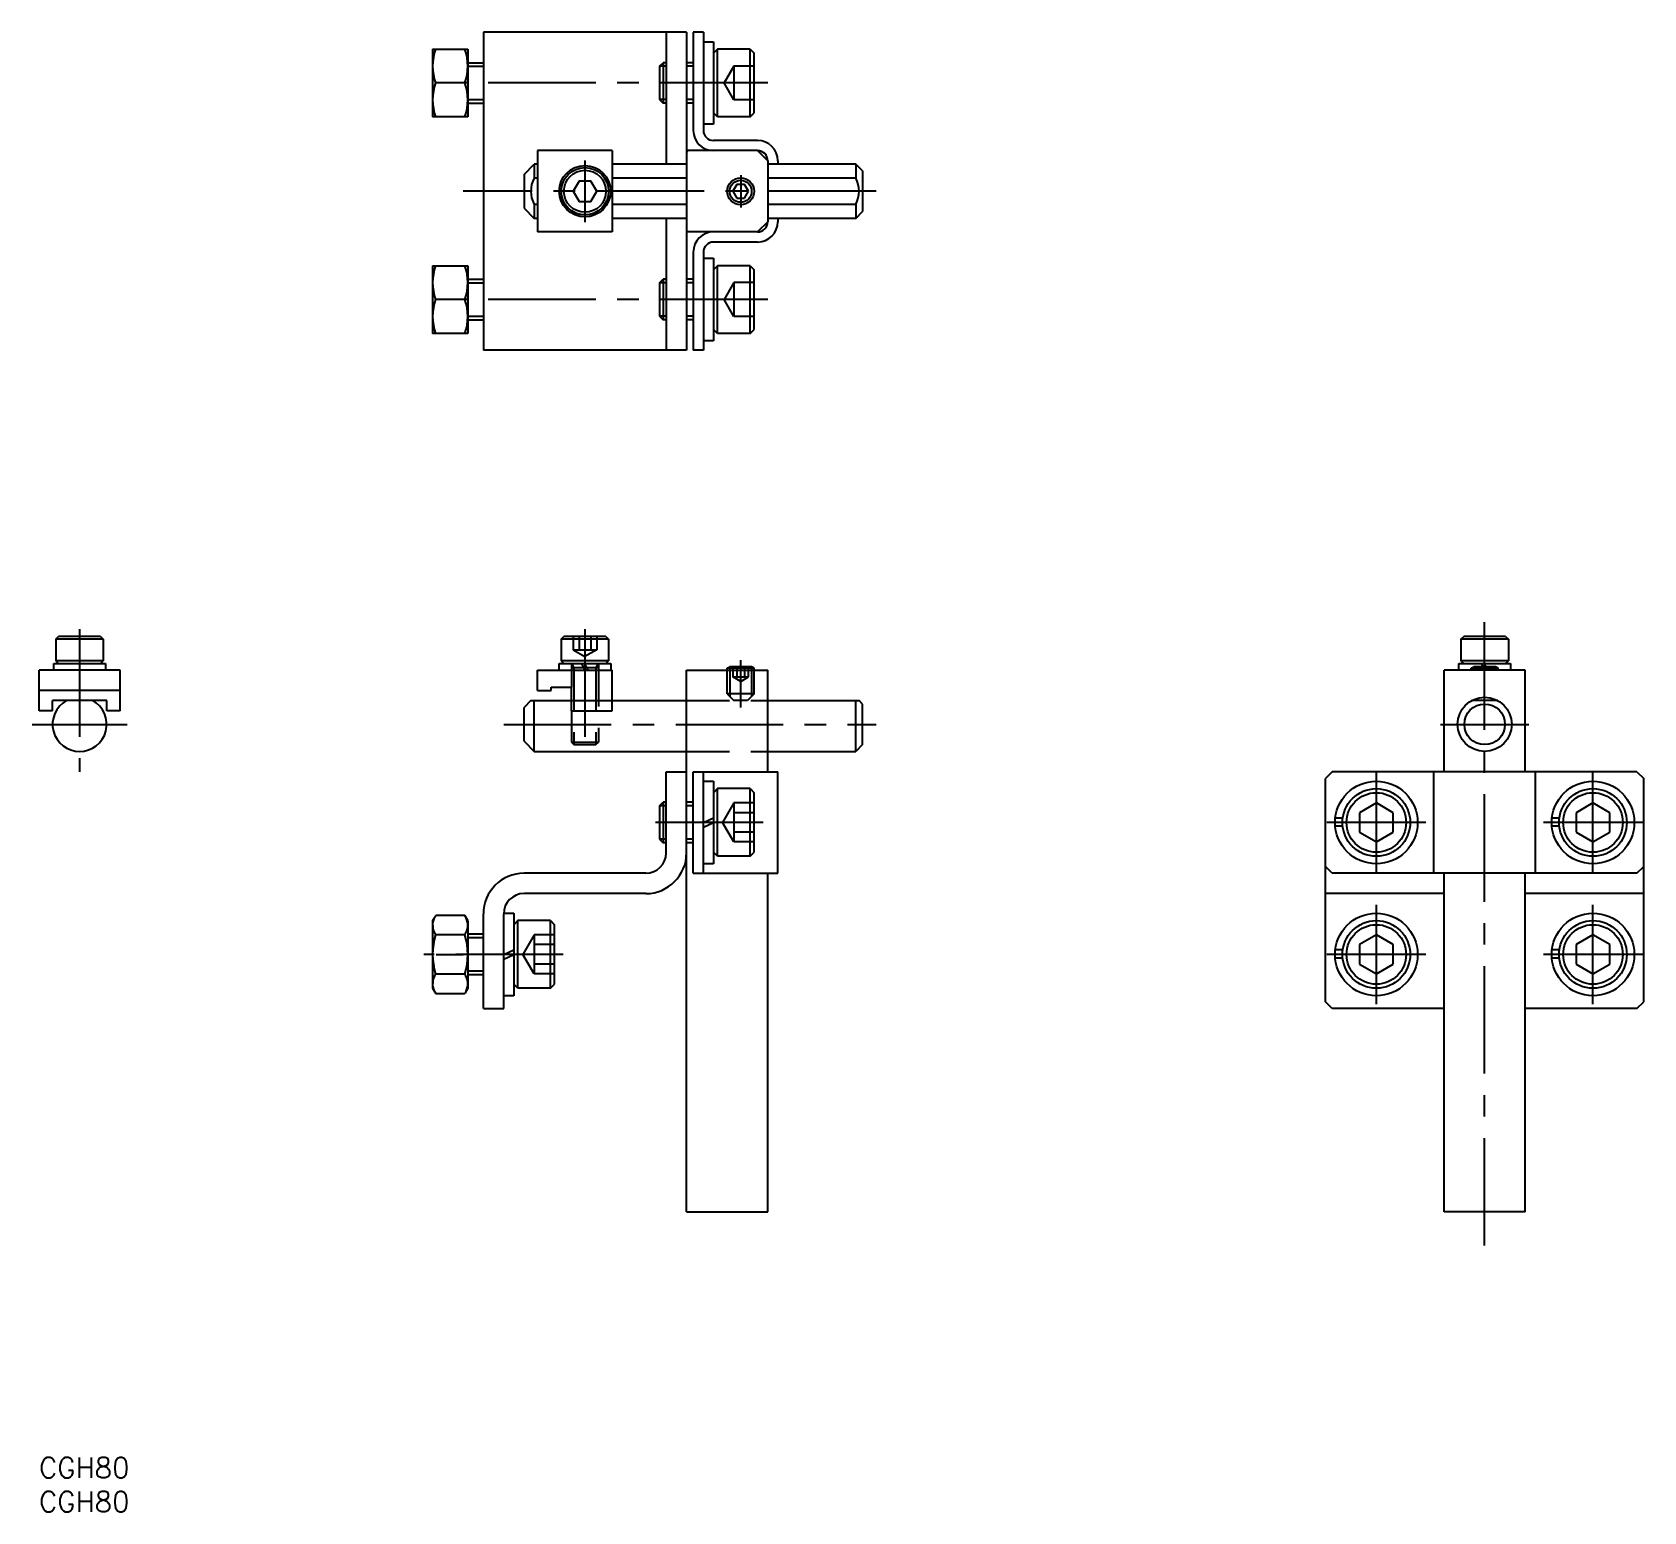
# Model space of a CAD drawing. Extents: x -1 to 237, y -8 to 211.
import ezdxf

# ---------------------------------------------------------------- set-up
doc = ezdxf.new("R2010")
doc.units = 0
doc.header["$LTSCALE"] = 0.5
doc.linetypes.add('CENTER', pattern=[50.8, 31.75, -6.35, 6.35, -6.35])
doc.linetypes.add('DASHED', pattern=[19.05, 12.7, -6.35])
doc.layers.get('0').update_dxf_attribs({"linetype": 'CONTINUOUS'})
doc.layers.add('CENTER', color=1, linetype='CENTER')
doc.styles.get("Standard").update_dxf_attribs({"font": 'txt.shx', "height": 3, "bigfont": 'bigfont.shx'})

# ---------------------------------------------------------------- blocks, each defined once
blk = doc.blocks.new('*U72')
at = {"color": 7, "linetype": 'CONTINUOUS'}
blk.add_text('CGH80', height=3, dxfattribs=at).set_placement((0, -3))
blk = doc.blocks.new('*U73')
at = {"color": 7, "linetype": 'CONTINUOUS'}
blk.add_text('CGH80', height=3, dxfattribs=at).set_placement((0, -8))

msp = doc.modelspace()

# ---------------------------------------------------------------- linework, layer by layer
at = {"color": 7, "linetype": 'CONTINUOUS'}
for p, q in [((95.64, 210.6), (65.64, 210.6)), ((65.64, 210.6), (65.64, 163.6)), ((92.64, 210.6), (92.64, 191.1)), ((95.64, 210.6), (95.64, 192.9)), ((98.14, 210.6), (96.64, 210.6)), ((96.64, 210.6), (96.64, 196.1)), ((98.14, 210.6), (98.14, 196.1)), ((58.14, 208.1), (58.14, 198.1)), ((58.14, 208.1), (63.34, 208.1)), ((63.34, 208.1), (63.34, 198.1)), ((98.14, 209.2), (99.64, 209.2)), ((99.64, 209.2), (99.64, 197)), ((100.24, 208.1), (99.64, 207.5)), ((100.24, 198.1), (100.24, 208.1)), ((105.04, 208.1), (100.24, 208.1)), ((105.04, 198.1), (105.04, 208.1)), ((105.04, 208.1), (105.64, 207.5)), ((105.64, 198.7), (105.64, 207.5)), ((63.34, 206.1), (65.64, 206.1)), ((91.64, 205.56), (92.18, 206.1)), ((91.64, 205.56), (91.64, 200.64)), ((92.18, 206.1), (92.18, 200.1)), ((92.64, 206.1), (92.18, 206.1)), ((96.64, 206.1), (95.64, 206.1)), ((62.89, 203.1), (58.59, 203.1)), ((63.34, 200.1), (65.64, 200.1)), ((91.64, 200.64), (92.18, 200.1)), ((92.64, 200.1), (92.18, 200.1)), ((96.64, 200.1), (95.64, 200.1)), ((63.34, 198.1), (58.14, 198.1)), ((100.24, 198.1), (99.64, 198.7)), ((105.04, 198.1), (100.24, 198.1)), ((105.04, 198.1), (105.64, 198.7)), ((99.64, 197), (98.14, 197)), ((84.64, 193.1), (73.64, 193.1)), ((73.64, 193.1), (73.64, 181.1)), ((84.64, 193.1), (84.64, 181.1)), ((95.64, 192.9), (95.84, 193.1)), ((95.64, 192.9), (95.64, 181.3)), ((106.14, 193.1), (95.84, 193.1)), ((106.14, 194.6), (99.64, 194.6)), ((107.64, 191.6), (106.14, 193.1)), ((71.64, 189.6), (73.14, 191.1)), ((73.14, 191.1), (73.14, 189.04)), ((73.64, 191.1), (73.14, 191.1)), ((95.64, 191.1), (84.64, 191.1)), ((107.64, 191.6), (107.64, 182.6)), ((120.64, 191.1), (107.64, 191.1)), ((109.14, 191.6), (109.14, 191.1)), ((121.64, 190.1), (120.64, 191.1)), ((120.64, 191.1), (120.64, 189.04)), ((71.64, 189.6), (71.64, 184.6)), ((73.64, 189.04), (73.14, 189.04)), ((79.77, 188.6), (78.91, 187.1)), ((81.51, 188.6), (79.77, 188.6)), ((82.37, 187.1), (81.51, 188.6)), ((95.64, 189.04), (84.64, 189.04)), ((103.06, 188.1), (102.49, 187.1)), ((104.22, 188.1), (103.06, 188.1)), ((104.79, 187.1), (104.22, 188.1)), ((120.64, 189.04), (107.64, 189.04)), ((121.64, 190.1), (121.64, 184.1)), ((78.91, 187.1), (79.77, 185.6)), ((81.51, 185.6), (82.37, 187.1)), ((102.49, 187.1), (103.06, 186.1)), ((103.06, 186.1), (104.22, 186.1)), ((104.22, 186.1), (104.79, 187.1)), ((71.64, 184.6), (73.14, 183.1)), ((73.64, 185.16), (73.14, 185.16)), ((73.14, 185.16), (73.14, 183.1)), ((79.77, 185.6), (81.51, 185.6)), ((95.64, 185.16), (84.64, 185.16)), ((120.64, 185.16), (107.64, 185.16)), ((120.64, 185.16), (120.64, 183.1)), ((120.64, 183.1), (121.64, 184.1)), ((73.64, 183.1), (73.14, 183.1)), ((84.64, 181.1), (73.64, 181.1)), ((95.64, 183.1), (84.64, 183.1)), ((92.64, 183.1), (92.64, 163.6)), ((95.84, 181.1), (95.64, 181.3)), ((95.64, 181.3), (95.64, 163.6)), ((106.14, 181.1), (95.84, 181.1)), ((107.64, 182.6), (106.14, 181.1)), ((120.64, 183.1), (107.64, 183.1)), ((109.14, 183.1), (109.14, 182.6)), ((106.14, 179.6), (99.64, 179.6)), ((96.64, 178.1), (96.64, 163.6)), ((98.14, 178.1), (98.14, 163.6)), ((98.14, 177.2), (99.64, 177.2)), ((99.64, 177.2), (99.64, 165)), ((58.14, 176.1), (58.14, 166.1)), ((58.14, 176.1), (63.34, 176.1)), ((63.34, 176.1), (63.34, 166.1)), ((63.34, 174.1), (65.64, 174.1)), ((91.64, 173.56), (92.18, 174.1)), ((92.18, 174.1), (92.18, 168.1)), ((92.64, 174.1), (92.18, 174.1)), ((96.64, 174.1), (95.64, 174.1)), ((100.24, 176.1), (99.64, 175.5)), ((100.24, 166.1), (100.24, 176.1)), ((105.04, 176.1), (100.24, 176.1)), ((105.04, 166.1), (105.04, 176.1)), ((105.04, 176.1), (105.64, 175.5)), ((105.64, 166.7), (105.64, 175.5)), ((91.64, 173.56), (91.64, 168.64)), ((62.89, 171.1), (58.59, 171.1)), ((63.34, 168.1), (65.64, 168.1)), ((91.64, 168.64), (92.18, 168.1)), ((92.64, 168.1), (92.18, 168.1)), ((96.64, 168.1), (95.64, 168.1)), ((100.24, 166.1), (99.64, 166.7)), ((105.04, 166.1), (105.64, 166.7)), ((63.34, 166.1), (58.14, 166.1)), ((99.64, 165), (98.14, 165)), ((105.04, 166.1), (100.24, 166.1)), ((95.64, 163.6), (65.64, 163.6)), ((98.14, 163.6), (96.64, 163.6)), ((2.5, 120.94), (2.9, 121.34)), ((9.5, 120.94), (2.5, 120.94)), ((2.5, 120.94), (2.5, 117.74)), ((9.1, 121.34), (2.9, 121.34)), ((9.1, 121.34), (9.5, 120.94)), ((9.5, 120.94), (9.5, 117.74)), ((77.14, 120.94), (77.54, 121.34)), ((84.14, 120.94), (77.14, 120.94)), ((77.14, 120.94), (77.14, 117.74)), ((83.74, 121.34), (77.54, 121.34)), ((83.74, 121.34), (84.14, 120.94)), ((84.14, 120.94), (84.14, 117.74)), ((210.03, 120.94), (210.43, 121.34)), ((217.03, 120.94), (210.03, 120.94)), ((210.03, 120.94), (210.03, 117.74)), ((216.63, 121.34), (210.43, 121.34)), ((216.63, 121.34), (217.03, 120.94)), ((217.03, 120.94), (217.03, 117.74)), ((2.2, 117.34), (9.8, 117.34)), ((2.2, 116.34), (2.2, 117.34)), ((9.5, 117.74), (2.5, 117.74)), ((2.5, 117.74), (2.9, 117.34)), ((9.1, 117.34), (9.5, 117.74)), ((9.8, 117.34), (9.8, 116.34)), ((76.84, 117.34), (84.44, 117.34)), ((76.84, 116.34), (76.84, 117.34)), ((84.14, 117.74), (77.14, 117.74)), ((77.14, 117.74), (77.54, 117.34)), ((80.64, 116.34), (80.17, 117.34)), ((81.11, 116.34), (80.64, 117.34)), ((83.74, 117.34), (84.14, 117.74)), ((84.44, 117.34), (84.44, 116.34)), ((101.64, 116.62), (102.02, 116.84)), ((105.26, 116.84), (102.02, 116.84)), ((105.64, 116.62), (105.26, 116.84)), ((209.73, 117.34), (217.33, 117.34)), ((209.73, 116.34), (209.73, 117.34)), ((217.03, 117.74), (210.03, 117.74)), ((210.03, 117.74), (210.43, 117.34)), ((211.53, 116.62), (211.91, 116.84)), ((215.15, 116.84), (211.91, 116.84)), ((213.3, 116.84), (213.06, 117.34)), ((213.76, 116.84), (213.53, 117.34)), ((215.53, 116.62), (215.15, 116.84)), ((216.63, 117.34), (217.03, 117.74)), ((217.33, 117.34), (217.33, 116.34)), ((0, 110.34), (0, 116.34)), ((12, 116.34), (0, 116.34)), ((9.8, 116.34), (2.2, 116.34)), ((12, 110.34), (12, 116.34)), ((73.64, 116.34), (84.64, 116.34)), ((73.64, 113.34), (73.64, 116.34)), ((84.64, 110.34), (84.64, 116.34)), ((95.64, 116.34), (107.64, 116.34)), ((95.64, 36.34), (95.64, 116.34)), ((101.64, 116.34), (101.64, 116.62)), ((105.64, 116.62), (101.64, 116.62)), ((105.64, 116.34), (105.64, 116.62)), ((107.64, 101.34), (107.64, 116.34)), ((207.53, 101.34), (207.53, 116.34)), ((219.53, 116.34), (207.53, 116.34)), ((215.53, 116.62), (211.53, 116.62)), ((211.53, 116.34), (211.53, 116.62)), ((215.53, 116.34), (215.53, 116.62)), ((219.53, 101.34), (219.53, 116.34)), ((12, 113.34), (0, 113.34)), ((73.64, 113.34), (75.64, 113.34)), ((75.64, 113.34), (75.64, 113.84)), ((75.64, 113.84), (78.64, 113.84)), ((78.64, 110.34), (78.64, 113.84)), ((212.24, 112.13), (212.53, 111.84)), ((214.82, 112.13), (214.53, 111.84)), ((2, 110.34), (0, 110.34)), ((2, 110.34), (2, 111.84)), ((10, 111.84), (2, 111.84)), ((7.94, 111.84), (4.06, 111.84)), ((10, 110.34), (10, 111.84)), ((12, 110.34), (10, 110.34)), ((72.64, 111.84), (71.64, 110.84)), ((71.64, 105.84), (71.64, 110.84)), ((72.64, 111.84), (78.64, 111.84)), ((73.14, 104.34), (73.14, 111.84)), ((78.64, 110.34), (84.64, 110.34)), ((84.64, 111.84), (95.64, 111.84)), ((107.64, 111.84), (121.14, 111.84)), ((120.64, 104.34), (120.64, 111.84)), ((121.64, 111.34), (121.14, 111.84)), ((121.64, 105.34), (121.64, 111.34)), ((215.47, 111.84), (211.59, 111.84)), ((71.64, 105.84), (73.14, 104.34)), ((121.64, 105.34), (120.64, 104.34)), ((73.14, 104.34), (95.64, 104.34)), ((107.64, 104.34), (120.64, 104.34)), ((92.64, 101.34), (95.64, 101.34)), ((92.64, 89.34), (92.64, 101.34)), ((96.64, 101.34), (109.14, 101.34)), ((96.64, 86.34), (96.64, 101.34)), ((98.14, 86.34), (98.14, 101.34)), ((109.14, 86.34), (109.14, 101.34)), ((191.03, 101.34), (190.03, 100.34)), ((190.03, 87.34), (190.03, 100.34)), ((236.03, 101.34), (191.03, 101.34)), ((206.03, 86.34), (206.03, 101.34)), ((221.03, 86.34), (221.03, 101.34)), ((236.03, 101.34), (237.03, 100.34)), ((237.03, 87.34), (237.03, 100.34)), ((98.14, 99.94), (99.64, 99.94)), ((99.64, 99.94), (99.64, 87.74)), ((100.24, 98.84), (99.64, 98.24)), ((100.24, 88.84), (100.24, 98.84)), ((105.04, 98.84), (100.24, 98.84)), ((105.04, 88.84), (105.04, 98.84)), ((105.04, 98.84), (105.64, 98.24)), ((105.64, 89.44), (105.64, 98.24)), ((91.64, 96.3), (92.18, 96.84)), ((91.64, 96.3), (91.64, 91.38)), ((92.18, 96.84), (92.18, 90.84)), ((92.64, 96.84), (92.18, 96.84)), ((96.64, 96.84), (95.64, 96.84)), ((197.53, 96.73), (195.03, 95.29)), ((195.03, 95.29), (195.03, 92.4)), ((200.03, 95.29), (197.53, 96.73)), ((200.03, 92.4), (200.03, 95.29)), ((229.53, 96.73), (227.03, 95.29)), ((227.03, 95.29), (227.03, 92.4)), ((232.03, 95.29), (229.53, 96.73)), ((232.03, 92.4), (232.03, 95.29)), ((98.14, 93.84), (99.64, 94.54)), ((98.14, 93.14), (99.64, 93.84)), ((191.45, 93.34), (192.56, 93.34)), ((191.47, 94.55), (192.58, 94.55)), ((223.45, 93.34), (224.56, 93.34)), ((223.47, 94.55), (224.58, 94.55)), ((91.64, 91.38), (92.18, 90.84)), ((92.64, 90.84), (92.18, 90.84)), ((96.64, 90.84), (95.64, 90.84)), ((195.03, 92.4), (197.53, 90.96)), ((197.53, 90.96), (200.03, 92.4)), ((227.03, 92.4), (229.53, 90.96)), ((229.53, 90.96), (232.03, 92.4)), ((100.24, 88.84), (99.64, 89.44)), ((105.04, 88.84), (100.24, 88.84)), ((105.04, 88.84), (105.64, 89.44)), ((89.64, 86.34), (71.64, 86.34)), ((96.64, 86.34), (109.14, 86.34)), ((99.64, 87.74), (98.14, 87.74)), ((107.64, 36.34), (107.64, 86.34)), ((191.03, 86.34), (190.03, 87.34)), ((190.03, 67.34), (190.03, 87.34)), ((236.03, 86.34), (191.03, 86.34)), ((207.53, 36.34), (207.53, 86.34)), ((219.53, 36.34), (219.53, 86.34)), ((236.03, 86.34), (237.03, 87.34)), ((237.03, 67.34), (237.03, 87.34)), ((89.64, 83.34), (71.64, 83.34)), ((207.53, 83.34), (190.03, 83.34)), ((237.03, 83.34), (219.53, 83.34)), ((58.14, 79.34), (58.59, 80.12)), ((58.14, 79.34), (58.14, 69.34)), ((62.89, 80.12), (58.59, 80.12)), ((63.34, 79.34), (62.89, 80.12)), ((63.34, 79.34), (63.34, 69.34)), ((65.64, 66.34), (65.64, 80.34)), ((68.64, 80.44), (70.14, 80.44)), ((68.64, 66.34), (68.64, 80.34)), ((68.64, 68.24), (68.64, 80.34)), ((70.14, 80.44), (70.14, 68.24)), ((70.74, 79.34), (70.14, 78.74)), ((70.74, 69.34), (70.74, 79.34)), ((75.54, 79.34), (70.74, 79.34)), ((75.54, 69.34), (75.54, 79.34)), ((75.54, 79.34), (76.14, 78.74)), ((76.14, 69.94), (76.14, 78.74)), ((62.89, 77.23), (58.59, 77.23)), ((65.64, 77.34), (63.34, 77.34)), ((197.53, 77.23), (195.03, 75.79)), ((200.03, 75.79), (197.53, 77.23)), ((229.53, 77.23), (227.03, 75.79)), ((232.03, 75.79), (229.53, 77.23)), ((58.64, 74.34), (62.64, 74.34)), ((68.64, 74.34), (70.14, 75.04)), ((68.64, 73.64), (70.14, 74.34)), ((191.45, 73.84), (192.56, 73.84)), ((191.47, 75.05), (192.58, 75.05)), ((195.03, 75.79), (195.03, 72.9)), ((200.03, 72.9), (200.03, 75.79)), ((223.45, 73.84), (224.56, 73.84)), ((223.47, 75.05), (224.58, 75.05)), ((227.03, 75.79), (227.03, 72.9)), ((232.03, 72.9), (232.03, 75.79)), ((58.59, 71.46), (62.89, 71.46)), ((195.03, 72.9), (197.53, 71.46)), ((197.53, 71.46), (200.03, 72.9)), ((227.03, 72.9), (229.53, 71.46)), ((229.53, 71.46), (232.03, 72.9)), ((58.14, 69.34), (58.59, 68.57)), ((63.34, 69.34), (62.89, 68.57)), ((65.64, 71.34), (63.34, 71.34)), ((70.74, 69.34), (70.14, 69.94)), ((75.54, 69.34), (70.74, 69.34)), ((75.54, 69.34), (76.14, 69.94)), ((58.59, 68.57), (62.89, 68.57)), ((70.14, 68.24), (68.64, 68.24)), ((191.03, 66.34), (190.03, 67.34)), ((236.03, 66.34), (237.03, 67.34)), ((65.64, 66.34), (68.64, 66.34)), ((207.53, 66.34), (191.03, 66.34)), ((236.03, 66.34), (219.53, 66.34)), ((95.64, 36.34), (107.64, 36.34)), ((219.53, 36.34), (207.53, 36.34))]:
    msp.add_line(p, q, dxfattribs=at)
at = {"color": 3, "linetype": 'CONTINUOUS'}
for p, q in [((63.34, 205.56), (65.64, 205.56)), ((92.64, 205.56), (91.64, 205.56)), ((96.64, 205.56), (95.64, 205.56)), ((63.34, 200.64), (65.64, 200.64)), ((92.64, 200.64), (91.64, 200.64)), ((96.64, 200.64), (95.64, 200.64)), ((63.34, 173.56), (65.64, 173.56)), ((92.64, 173.56), (91.64, 173.56)), ((96.64, 173.56), (95.64, 173.56)), ((63.34, 168.64), (65.64, 168.64)), ((92.64, 168.64), (91.64, 168.64)), ((96.64, 168.64), (95.64, 168.64)), ((102.02, 116.84), (102.02, 116.34)), ((105.26, 116.84), (105.26, 116.34)), ((211.91, 116.84), (211.91, 116.34)), ((215.15, 116.84), (215.15, 116.34)), ((92.64, 96.3), (91.64, 96.3)), ((96.64, 96.3), (95.64, 96.3)), ((92.64, 91.38), (91.64, 91.38)), ((96.64, 91.38), (95.64, 91.38)), ((65.64, 76.8), (63.34, 76.8)), ((65.64, 71.88), (63.34, 71.88))]:
    msp.add_line(p, q, dxfattribs=at)
at = {"color": 3, "linetype": 'DASHED'}
for p, q in [((102.64, 205.6), (101.2, 203.1)), ((105.64, 205.6), (102.64, 205.6)), ((102.64, 205.6), (102.64, 200.6)), ((102.64, 200.6), (101.2, 203.1)), ((105.64, 203.1), (102.64, 203.1)), ((105.64, 200.6), (102.64, 200.6)), ((102.64, 173.6), (101.2, 171.1)), ((105.64, 173.6), (102.64, 173.6)), ((102.64, 173.6), (102.64, 168.6)), ((102.64, 168.6), (101.2, 171.1)), ((105.64, 171.1), (102.64, 171.1)), ((105.64, 168.6), (102.64, 168.6)), ((78.91, 121.34), (78.91, 119.34)), ((78.91, 119.34), (80.64, 118.34)), ((78.91, 119.34), (82.37, 119.34)), ((79.77, 121.34), (79.77, 119.34)), ((82.37, 119.34), (80.64, 118.34)), ((81.51, 121.34), (81.51, 119.34)), ((82.37, 121.34), (82.37, 119.34)), ((78.64, 117.34), (79.02, 116.69)), ((78.64, 117.34), (78.64, 113.84)), ((82.64, 116.69), (78.64, 116.69)), ((79.02, 116.69), (79.02, 105.34)), ((82.64, 117.34), (82.26, 116.69)), ((82.26, 116.69), (82.26, 105.34)), ((82.64, 117.34), (82.64, 105.72)), ((102.49, 116.84), (102.49, 115.34)), ((103.06, 116.84), (103.06, 115.34)), ((104.22, 116.84), (104.22, 115.34)), ((104.79, 115.34), (104.79, 116.84)), ((101.64, 112.84), (101.64, 116.34)), ((102.02, 116.34), (102.02, 112.46)), ((103.64, 114.68), (102.49, 115.34)), ((102.49, 115.34), (104.79, 115.34)), ((103.64, 114.68), (104.79, 115.34)), ((105.26, 116.34), (105.26, 112.46)), ((105.64, 112.84), (105.64, 116.34)), ((101.64, 112.84), (102.64, 111.84)), ((105.64, 112.84), (101.64, 112.84)), ((105.64, 112.84), (104.64, 111.84)), ((78.64, 111.84), (84.64, 111.84)), ((78.64, 110.34), (78.64, 105.72)), ((95.64, 111.84), (107.64, 111.84)), ((104.64, 111.84), (102.64, 111.84)), ((78.64, 105.72), (82.64, 105.72)), ((78.64, 105.72), (79.02, 105.34)), ((79.02, 105.34), (82.26, 105.34)), ((82.26, 105.34), (82.64, 105.72)), ((95.64, 104.34), (107.64, 104.34)), ((102.64, 96.73), (100.97, 93.84)), ((105.64, 96.73), (102.64, 96.73)), ((102.64, 96.73), (102.64, 90.96)), ((105.64, 95.29), (102.64, 95.29)), ((102.64, 90.96), (100.97, 93.84)), ((105.64, 92.4), (102.64, 92.4)), ((105.64, 90.96), (102.64, 90.96)), ((73.14, 77.23), (71.47, 74.34)), ((76.14, 77.23), (73.14, 77.23)), ((73.14, 77.23), (73.14, 71.46)), ((73.14, 71.46), (71.47, 74.34)), ((76.14, 75.79), (73.14, 75.79)), ((76.14, 72.9), (73.14, 72.9)), ((76.14, 71.46), (73.14, 71.46))]:
    msp.add_line(p, q, dxfattribs=at)
at = {"color": 7, "linetype": 'CONTINUOUS'}
for centre, radius in [((80.64, 187.1), 3.8), ((80.64, 187.1), 3.5), ((80.64, 187.1), 3.1), ((103.64, 187.1), 2), ((103.64, 187.1), 1.62), ((213.53, 108.34), 4), ((213.53, 108.34), 3), ((197.53, 93.84), 6.1), ((197.53, 93.84), 5), ((197.53, 93.84), 4.4), ((229.53, 93.84), 6.1), ((229.53, 93.84), 5), ((229.53, 93.84), 4.4), ((197.53, 74.34), 6.1), ((197.53, 74.34), 5), ((197.53, 74.34), 4.4), ((229.53, 74.34), 6.1), ((229.53, 74.34), 5), ((229.53, 74.34), 4.4)]:
    msp.add_circle(centre, radius, dxfattribs=at)
for centre, radius, start, end in [((65.36, 205.6), 7.22, 159.7438, 200.2562), ((56.12, 205.6), 7.22, 339.7438, 20.2562), ((65.36, 200.6), 7.22, 159.7438, 200.2562), ((56.12, 200.6), 7.22, 339.7438, 20.2562), ((99.64, 196.1), 3, 180, 270), ((99.64, 196.1), 1.5, 180, 270), ((106.14, 191.6), 3, 0, 90), ((106.14, 191.6), 1.5, 0, 90), ((76.64, 187.1), 4, 151.045, 208.955), ((117.14, 187.1), 4, 331.045, 28.955), ((99.64, 178.1), 3, 90, 180), ((106.14, 182.6), 3, 270, 0), ((106.14, 182.6), 1.5, 270, 0), ((99.64, 178.1), 1.5, 90, 180), ((65.36, 173.6), 7.22, 159.7438, 200.2562), ((56.12, 173.6), 7.22, 339.7438, 20.2562), ((65.36, 168.6), 7.22, 159.7438, 200.2562), ((56.12, 168.6), 7.22, 339.7438, 20.2562), ((6, 108.34), 4, 118.955, 61.045), ((89.64, 89.34), 6, 270, 0), ((89.64, 89.34), 3, 270, 0), ((71.64, 80.34), 6, 90, 180), ((71.64, 80.34), 3, 90, 180), ((60.7, 78.67), 2.56, 154.3842, 214.3842), ((60.78, 78.67), 2.56, 325.6158, 25.6158), ((67.69, 74.34), 9.55, 162.412, 197.588), ((53.79, 74.34), 9.55, 342.412, 17.588), ((60.7, 70.01), 2.56, 145.6158, 205.6158), ((60.78, 70.01), 2.56, 334.3842, 34.3842)]:
    msp.add_arc(centre, radius, start, end, dxfattribs=at)
at = {"layer": 'CENTER', "color": 1, "linetype": 'CENTER'}
for p, q in [((107.64, 203.1), (56.84, 203.1)), ((80.64, 191.66), (80.64, 182.54)), ((103.64, 189.5), (103.64, 184.7)), ((123.64, 187.1), (62.64, 187.1)), ((107.64, 171.1), (56.84, 171.1)), ((213.53, 31.34), (213.53, 124.34)), ((6, 122.38), (6, 101.34)), ((80.64, 122.38), (80.64, 104.3)), ((103.64, 110.84), (103.64, 117.84)), ((-1, 108.34), (13, 108.34)), ((68.64, 108.34), (123.64, 108.34)), ((207.03, 108.34), (220.03, 108.34)), ((197.53, 86.52), (197.53, 101.16)), ((229.53, 86.52), (229.53, 101.16)), ((106.94, 93.84), (90.34, 93.84)), ((204.85, 93.84), (190.21, 93.84)), ((236.85, 93.84), (222.21, 93.84)), ((197.53, 67.02), (197.53, 81.66)), ((229.53, 67.02), (229.53, 81.66)), ((77.44, 74.34), (56.84, 74.34)), ((204.85, 74.34), (190.21, 74.34)), ((236.85, 74.34), (222.21, 74.34))]:
    msp.add_line(p, q, dxfattribs=at)

# ---------------------------------------------------------------- block references
at = {"color": 7, "linetype": 'CONTINUOUS'}
for name in ['*U72', '*U73']:
    msp.add_blockref(name, (0, 0), dxfattribs=at)

doc.saveas('drawing.dxf')
